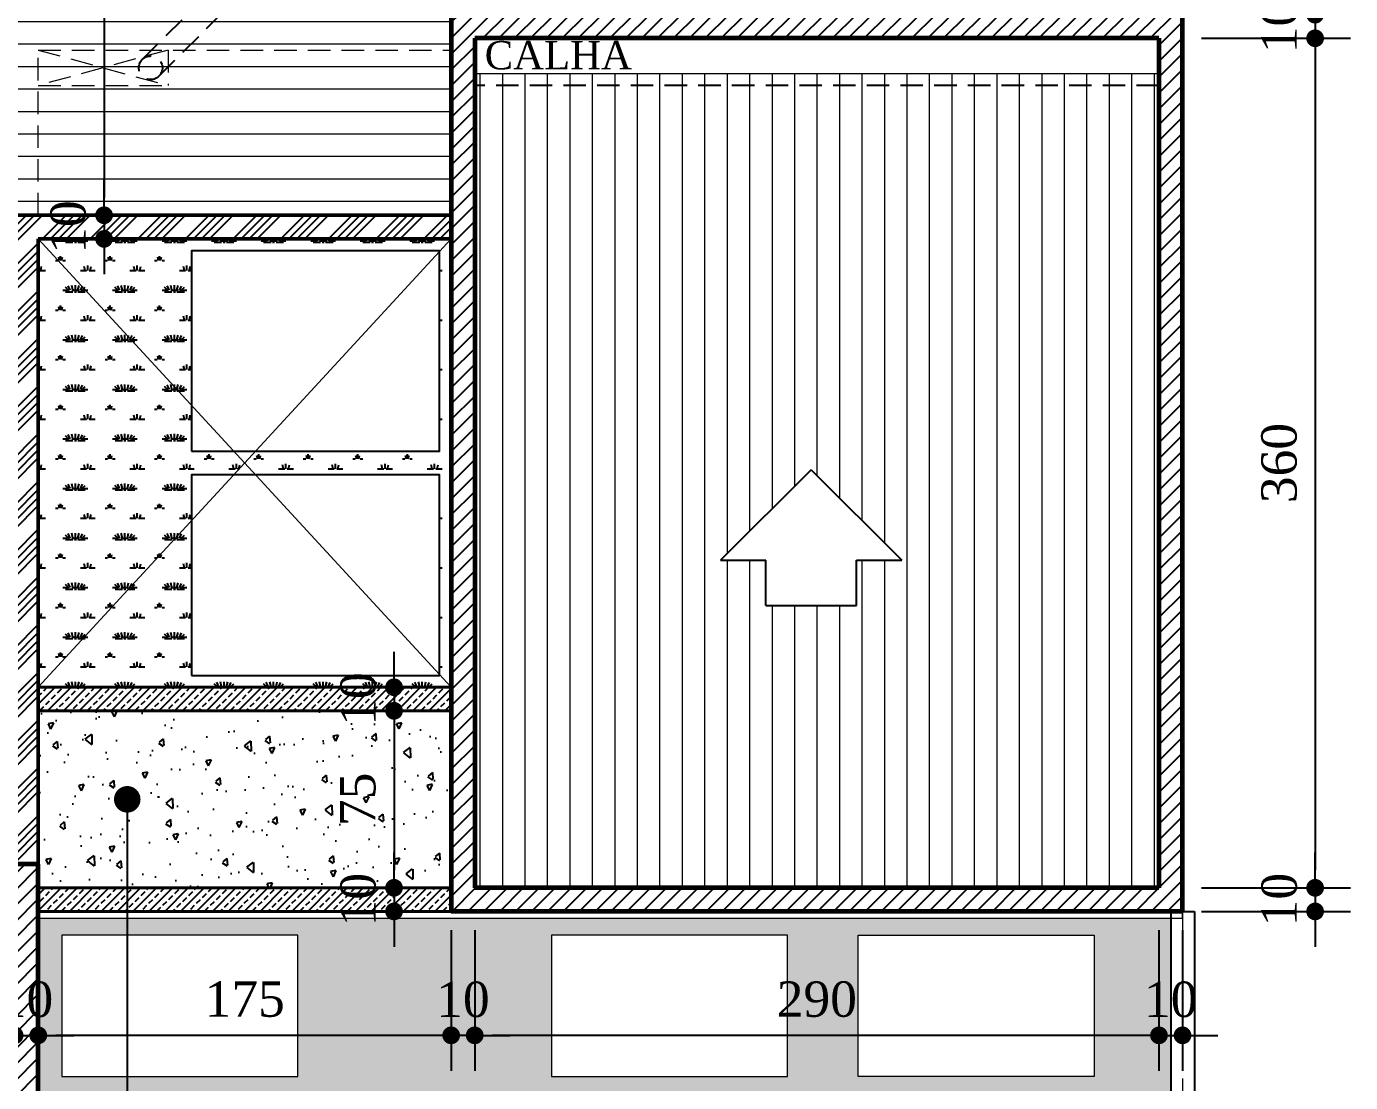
# Model space of a CAD drawing. Header units: millimetres. Extents: x 81693 to 98868, y 6565 to 11437.
# Drawn here: x 93624.2 to 93998.4, y 9566.4 to 9864.7 of the extents above; entities that cross this region are included whole.
import ezdxf
from ezdxf import colors
from ezdxf.entities.mleader import LeaderData, LeaderLine
from ezdxf.math import Vec2, Vec3

# ---------------------------------------------------------------- set-up
doc = ezdxf.new("R2010")
doc.units = ezdxf.units.MM
doc.linetypes.add('HIDDEN', pattern=[9.525, 6.35, -3.175])
for name, color, linetype, lineweight in [('Cotas', 12, 'Continuous', 5), ('Hachura', 1, 'Continuous', 9), ('Parede Baixa', 5, 'Continuous', 50), ('Parede Corte', 4, 'Continuous', 40), ('Pilares', 6, 'Continuous', 60), ('Pilares Sub-solo', 7, 'Continuous', 70), ('Pisos', 55, 'Continuous', 5), ('Pisos Externos', 15, 'Continuous', 9), ('Portas - Janelas', 2, 'Continuous', 20), ('Projeção Cobertura', 2, 'HIDDEN', 20), ('Projeção Janela', 15, 'HIDDEN', 9), ('Projeção Viga', 1, 'HIDDEN', 9)]:
    doc.layers.add(name, color=color, linetype=linetype, lineweight=lineweight)
for name, color, linetype in [('Grama', 84, 'Continuous'), ('Hachuria - Moveis', 1, 'Continuous'), ('Piso', 55, 'Continuous'), ('PN030', 3, 'Continuous'), ('Projeção Janela - Viga', 1, 'HIDDEN')]:
    doc.layers.add(name, color=color, linetype=linetype)
doc.styles.add('Valéria', font='romantic.ttf', dxfattribs={"height": 10})
doc.dimstyles.new('Cota - 75', dxfattribs={"dimtxt": 10, "dimasz": 5, "dimexe": 10, "dimexo": 12, "dimgap": 5, "dimtad": 1, "dimlfac": 1.5, "dimzin": 9, "dimtxsty": 'Valéria', "dimblk": 'DOT', "dimcen": 0, "dimclrd": 12, "dimclre": 12, "dimclrt": 2, "dimazin": 2, "dimtfac": 1, "dimtix": 1, "dimtmove": 0, "dimatfit": 3, "dimldrblk": 'DOT', "dimfxl": 1, "dimarcsym": 0})
pattern_1 = [(270, (17527.034, 4665.489), (6.35, -3e-15), [])]
pattern_2 = [(360, (17531.234, 4665.769), (14, 14), [2.1, -0.42, 0.56, -0.42, 2.1, -8.4]), (360, (17530.534, 4666.189), (14, 14), [1.4, -1.05, 2.1, -1.05, 1.4, -7]), (360, (17535.434, 4671.789), (14, 14), [1.75, -0.7, 1.75, -9.8]), (360, (17528.434, 4674.589), (14, 14), [0.7, -1.4, 0.7, -11.2]), (90, (17529.834, 4674.589), (-14, 14), [1.26, -12.74]), (90, (17534.034, 4666.189), (-14, 14), [1.4, -12.6]), (90, (17537.534, 4671.789), (-14, 14), [1.4, -12.6]), (45, (17535.854, 4666.049), (3e-15, 14), [1.4, -18.3989899]), (135, (17532.214, 4666.049), (-14, 5e-15), [1.4, -18.3989899]), (63.434949, (17535.434, 4666.119), (7e-10, 14), [1.4, -29.9049517]), (75.9637565, (17534.7343, 4666.1893), (5e-10, 14), [1.4, -56.3234788]), (75.9637565, (17538.2343, 4671.7893), (5e-10, 14), [1.12, -56.6034788]), (75.9637565, (17530.1143, 4674.5893), (5e-10, 14), [0.98, -56.7434788]), (104.0362435, (17533.3343, 4666.1893), (-5e-10, 14), [1.4, -56.3234788]), (104.0362435, (17536.8343, 4671.7893), (-5e-10, 14), [1.12, -56.6034788]), (104.0362435, (17529.5543, 4674.5893), (-5e-10, 14), [0.98, -56.7434788]), (116.565051, (17532.634, 4666.119), (-6e-09, 14), [1.4, -29.9049352])]

# ---------------------------------------------------------------- blocks, each defined once
blk = doc.blocks.new('_Dot')
at = {"color": 0, "linetype": 'ByBlock', "lineweight": -2}
blk.add_line((-0.5, 0), (-1, 0), dxfattribs=at)
at = {"color": 0, "linetype": 'ByBlock', "const_width": 0.5}
blk.add_lwpolyline([(-0.25, 0, 1), (0.25, 0, 1)], format="xyb", close=True, dxfattribs=at)
blk = doc.blocks.new('*D219')
at = {"layer": 'Cotas', "color": 12, "lineweight": -2, "transparency": 16777216}
for p, q in [((93956.23, 9861.39), (93998.36, 9861.39)), ((93988.36, 9856.39), (93988.36, 9626.39)), ((93956.23, 9621.39), (93998.36, 9621.39))]:
    blk.add_line(p, q, dxfattribs=at)
at = {"layer": 'Defpoints', "color": 0, "transparency": 16777216}
for p in [(93944.23, 9861.39), (93944.23, 9621.39), (93988.36, 9621.39)]:
    blk.add_point(p, dxfattribs=at)
at = {"layer": 'Cotas', "color": 12, "lineweight": -2, "transparency": 16777216, "xscale": 5, "yscale": 5, "zscale": 5}
for p, rotation in [((93988.36, 9861.39), 90), ((93988.36, 9621.39), 270)]:
    blk.add_blockref('_Dot', p, dxfattribs=dict(at, rotation=rotation))
at = {"layer": 'Cotas', "color": 2, "transparency": 16777216, "insert": (93978.21, 9741.39), "char_height": 10, "attachment_point": 5, "rotation": 90, "style": 'Valéria'}
blk.add_mtext('360', dxfattribs=at)
blk = doc.blocks.new('*D220')
at = {"layer": 'Cotas', "color": 12, "lineweight": -2, "transparency": 16777216}
for p, q in [((93988.36, 9873.05), (93988.36, 9878.05)), ((93956.23, 9868.05), (93998.36, 9868.05)), ((93988.36, 9868.05), (93988.36, 9861.39)), ((93956.23, 9861.39), (93998.36, 9861.39)), ((93988.36, 9856.39), (93988.36, 9851.39))]:
    blk.add_line(p, q, dxfattribs=at)
at = {"layer": 'Defpoints', "color": 0, "transparency": 16777216}
for p in [(93944.23, 9868.05), (93944.23, 9861.39), (93988.36, 9861.39)]:
    blk.add_point(p, dxfattribs=at)
at = {"layer": 'Cotas', "color": 12, "lineweight": -2, "transparency": 16777216, "xscale": 5, "yscale": 5, "zscale": 5}
for p, rotation in [((93988.36, 9868.05), 270), ((93988.36, 9861.39), 90)]:
    blk.add_blockref('_Dot', p, dxfattribs=dict(at, rotation=rotation))
at = {"layer": 'Cotas', "color": 2, "transparency": 16777216, "insert": (93978.25, 9864.72), "char_height": 10, "attachment_point": 5, "rotation": 90, "style": 'Valéria'}
blk.add_mtext('10', dxfattribs=at)
blk = doc.blocks.new('*D221')
at = {"layer": 'Cotas', "color": 12, "lineweight": -2, "transparency": 16777216}
for p, q in [((93988.36, 9626.39), (93988.36, 9631.39)), ((93956.23, 9621.39), (93998.36, 9621.39)), ((93988.36, 9621.39), (93988.36, 9614.72)), ((93956.23, 9614.72), (93998.36, 9614.72)), ((93988.36, 9609.72), (93988.36, 9604.72))]:
    blk.add_line(p, q, dxfattribs=at)
at = {"layer": 'Defpoints', "color": 0, "transparency": 16777216}
for p in [(93944.23, 9621.39), (93944.23, 9614.72), (93988.36, 9614.72)]:
    blk.add_point(p, dxfattribs=at)
at = {"layer": 'Cotas', "color": 12, "lineweight": -2, "transparency": 16777216, "xscale": 5, "yscale": 5, "zscale": 5}
for p, rotation in [((93988.36, 9621.39), 270), ((93988.36, 9614.72), 90)]:
    blk.add_blockref('_Dot', p, dxfattribs=dict(at, rotation=rotation))
at = {"layer": 'Cotas', "color": 2, "transparency": 16777216, "insert": (93978.25, 9618.05), "char_height": 10, "attachment_point": 5, "rotation": 90, "style": 'Valéria'}
blk.add_mtext('10', dxfattribs=at)
blk = doc.blocks.new('*D222')
at = {"layer": 'Cotas', "color": 12, "lineweight": -2, "transparency": 16777216}
for p, q in [((93750.89, 9609.39), (93750.89, 9569.71)), ((93944.23, 9609.39), (93944.23, 9569.71)), ((93939.23, 9579.71), (93755.89, 9579.71))]:
    blk.add_line(p, q, dxfattribs=at)
at = {"layer": 'Defpoints', "color": 0, "transparency": 16777216}
for p in [(93750.89, 9621.39), (93944.23, 9621.39), (93750.89, 9579.71)]:
    blk.add_point(p, dxfattribs=at)
at = {"layer": 'Cotas', "color": 12, "lineweight": -2, "transparency": 16777216, "xscale": 5, "yscale": 5, "zscale": 5, "rotation": 180}
blk.add_blockref('_Dot', (93750.89, 9579.71), dxfattribs=at)
at = {"layer": 'Cotas', "color": 12, "lineweight": -2, "transparency": 16777216, "xscale": 5, "yscale": 5, "zscale": 5}
blk.add_blockref('_Dot', (93944.23, 9579.71), dxfattribs=at)
at = {"layer": 'Cotas', "color": 2, "transparency": 16777216, "insert": (93847.56, 9589.88), "char_height": 10, "attachment_point": 5, "style": 'Valéria'}
blk.add_mtext('290', dxfattribs=at)
blk = doc.blocks.new('*D223')
at = {"layer": 'Cotas', "color": 12, "lineweight": -2, "transparency": 16777216}
for p, q in [((93944.23, 9609.39), (93944.23, 9569.71)), ((93950.89, 9609.39), (93950.89, 9569.71)), ((93939.23, 9579.71), (93934.23, 9579.71)), ((93944.23, 9579.71), (93950.89, 9579.71)), ((93955.89, 9579.71), (93960.89, 9579.71))]:
    blk.add_line(p, q, dxfattribs=at)
at = {"layer": 'Defpoints', "color": 0, "transparency": 16777216}
for p in [(93944.23, 9621.39), (93950.89, 9621.39), (93950.89, 9579.71)]:
    blk.add_point(p, dxfattribs=at)
at = {"layer": 'Cotas', "color": 12, "lineweight": -2, "transparency": 16777216, "xscale": 5, "yscale": 5, "zscale": 5}
blk.add_blockref('_Dot', (93944.23, 9579.71), dxfattribs=at)
at = {"layer": 'Cotas', "color": 12, "lineweight": -2, "transparency": 16777216, "xscale": 5, "yscale": 5, "zscale": 5, "rotation": 180}
blk.add_blockref('_Dot', (93950.89, 9579.71), dxfattribs=at)
at = {"layer": 'Cotas', "color": 2, "transparency": 16777216, "insert": (93947.56, 9589.82), "char_height": 10, "attachment_point": 5, "style": 'Valéria'}
blk.add_mtext('10', dxfattribs=at)
blk = doc.blocks.new('*D224')
at = {"layer": 'Cotas', "color": 12, "lineweight": -2, "transparency": 16777216}
for p, q in [((93744.23, 9609.39), (93744.23, 9569.71)), ((93750.89, 9609.39), (93750.89, 9569.71)), ((93739.23, 9579.71), (93734.23, 9579.71)), ((93750.89, 9579.71), (93744.23, 9579.71)), ((93755.89, 9579.71), (93760.89, 9579.71))]:
    blk.add_line(p, q, dxfattribs=at)
at = {"layer": 'Defpoints', "color": 0, "transparency": 16777216}
for p in [(93744.23, 9621.39), (93750.89, 9621.39), (93744.23, 9579.71)]:
    blk.add_point(p, dxfattribs=at)
at = {"layer": 'Cotas', "color": 12, "lineweight": -2, "transparency": 16777216, "xscale": 5, "yscale": 5, "zscale": 5}
blk.add_blockref('_Dot', (93744.23, 9579.71), dxfattribs=at)
at = {"layer": 'Cotas', "color": 12, "lineweight": -2, "transparency": 16777216, "xscale": 5, "yscale": 5, "zscale": 5, "rotation": 180}
blk.add_blockref('_Dot', (93750.89, 9579.71), dxfattribs=at)
at = {"layer": 'Cotas', "color": 2, "transparency": 16777216, "insert": (93747.56, 9589.82), "char_height": 10, "attachment_point": 5, "style": 'Valéria'}
blk.add_mtext('10', dxfattribs=at)
blk = doc.blocks.new('*D225')
at = {"layer": 'Cotas', "color": 12, "lineweight": -2, "transparency": 16777216}
for p, q in [((93627.56, 9609.39), (93627.56, 9569.71)), ((93744.23, 9609.39), (93744.23, 9569.71)), ((93739.23, 9579.71), (93632.56, 9579.71))]:
    blk.add_line(p, q, dxfattribs=at)
at = {"layer": 'Defpoints', "color": 0, "transparency": 16777216}
for p in [(93627.56, 9621.39), (93744.23, 9621.39), (93627.56, 9579.71)]:
    blk.add_point(p, dxfattribs=at)
at = {"layer": 'Cotas', "color": 12, "lineweight": -2, "transparency": 16777216, "xscale": 5, "yscale": 5, "zscale": 5, "rotation": 180}
blk.add_blockref('_Dot', (93627.56, 9579.71), dxfattribs=at)
at = {"layer": 'Cotas', "color": 12, "lineweight": -2, "transparency": 16777216, "xscale": 5, "yscale": 5, "zscale": 5}
blk.add_blockref('_Dot', (93744.23, 9579.71), dxfattribs=at)
at = {"layer": 'Cotas', "color": 2, "transparency": 16777216, "insert": (93685.89, 9589.9), "char_height": 10, "attachment_point": 5, "style": 'Valéria'}
blk.add_mtext('175', dxfattribs=at)
blk = doc.blocks.new('*D177')
at = {"layer": 'Cotas', "color": 12, "lineweight": -2, "transparency": 16777216}
for p, q in [((93732.23, 9671.39), (93718.09, 9671.39)), ((93728.09, 9666.39), (93728.09, 9626.39)), ((93732.23, 9621.39), (93718.09, 9621.39))]:
    blk.add_line(p, q, dxfattribs=at)
at = {"layer": 'Defpoints', "color": 0, "transparency": 16777216}
for p in [(93744.23, 9671.39), (93728.09, 9621.39), (93744.23, 9621.39)]:
    blk.add_point(p, dxfattribs=at)
at = {"layer": 'Cotas', "color": 12, "lineweight": -2, "transparency": 16777216, "xscale": 5, "yscale": 5, "zscale": 5}
for p, rotation in [((93728.09, 9671.39), 90), ((93728.09, 9621.39), 270)]:
    blk.add_blockref('_Dot', p, dxfattribs=dict(at, rotation=rotation))
at = {"layer": 'Cotas', "color": 2, "transparency": 16777216, "insert": (93717.9, 9646.39), "char_height": 10, "attachment_point": 5, "rotation": 90, "style": 'Valéria'}
blk.add_mtext('75', dxfattribs=at)
blk = doc.blocks.new('*D178')
at = {"layer": 'Cotas', "color": 12, "lineweight": -2, "transparency": 16777216}
for p, q in [((93728.09, 9683.05), (93728.09, 9688.05)), ((93732.23, 9678.05), (93718.09, 9678.05)), ((93728.09, 9678.05), (93728.09, 9671.39)), ((93732.23, 9671.39), (93718.09, 9671.39)), ((93728.09, 9666.39), (93728.09, 9661.39))]:
    blk.add_line(p, q, dxfattribs=at)
at = {"layer": 'Defpoints', "color": 0, "transparency": 16777216}
for p in [(93744.23, 9678.05), (93728.09, 9671.39), (93744.23, 9671.39)]:
    blk.add_point(p, dxfattribs=at)
at = {"layer": 'Cotas', "color": 12, "lineweight": -2, "transparency": 16777216, "xscale": 5, "yscale": 5, "zscale": 5}
for p, rotation in [((93728.09, 9678.05), 270), ((93728.09, 9671.39), 90)]:
    blk.add_blockref('_Dot', p, dxfattribs=dict(at, rotation=rotation))
at = {"layer": 'Cotas', "color": 2, "transparency": 16777216, "insert": (93717.98, 9674.72), "char_height": 10, "attachment_point": 5, "rotation": 90, "style": 'Valéria'}
blk.add_mtext('10', dxfattribs=at)
blk = doc.blocks.new('*D179')
at = {"layer": 'Cotas', "color": 12, "lineweight": -2, "transparency": 16777216}
for p, q in [((93728.09, 9626.39), (93728.09, 9631.39)), ((93732.23, 9621.39), (93718.09, 9621.39)), ((93728.09, 9621.39), (93728.09, 9614.72)), ((93732.23, 9614.72), (93718.09, 9614.72)), ((93728.09, 9609.72), (93728.09, 9604.72))]:
    blk.add_line(p, q, dxfattribs=at)
at = {"layer": 'Defpoints', "color": 0, "transparency": 16777216}
for p in [(93744.23, 9621.39), (93728.09, 9614.72), (93744.23, 9614.72)]:
    blk.add_point(p, dxfattribs=at)
at = {"layer": 'Cotas', "color": 12, "lineweight": -2, "transparency": 16777216, "xscale": 5, "yscale": 5, "zscale": 5}
for p, rotation in [((93728.09, 9621.39), 270), ((93728.09, 9614.72), 90)]:
    blk.add_blockref('_Dot', p, dxfattribs=dict(at, rotation=rotation))
at = {"layer": 'Cotas', "color": 2, "transparency": 16777216, "insert": (93717.98, 9618.05), "char_height": 10, "attachment_point": 5, "rotation": 90, "style": 'Valéria'}
blk.add_mtext('10', dxfattribs=at)
blk = doc.blocks.new('*D183')
at = {"layer": 'Cotas', "color": 12, "lineweight": -2, "transparency": 16777216}
for p, q in [((93620.89, 9584.03), (93620.89, 9569.71)), ((93627.56, 9584.03), (93627.56, 9569.71)), ((93615.89, 9579.71), (93610.89, 9579.71)), ((93620.89, 9579.71), (93627.56, 9579.71)), ((93632.56, 9579.71), (93637.56, 9579.71))]:
    blk.add_line(p, q, dxfattribs=at)
at = {"layer": 'Defpoints', "color": 0, "transparency": 16777216}
for p in [(93620.89, 9596.03), (93627.56, 9596.03), (93627.56, 9579.71)]:
    blk.add_point(p, dxfattribs=at)
at = {"layer": 'Cotas', "color": 12, "lineweight": -2, "transparency": 16777216, "xscale": 5, "yscale": 5, "zscale": 5}
blk.add_blockref('_Dot', (93620.89, 9579.71), dxfattribs=at)
at = {"layer": 'Cotas', "color": 12, "lineweight": -2, "transparency": 16777216, "xscale": 5, "yscale": 5, "zscale": 5, "rotation": 180}
blk.add_blockref('_Dot', (93627.56, 9579.71), dxfattribs=at)
at = {"layer": 'Cotas', "color": 2, "transparency": 16777216, "insert": (93624.23, 9589.82), "char_height": 10, "attachment_point": 5, "style": 'Valéria'}
blk.add_mtext('10', dxfattribs=at)
blk = doc.blocks.new('*D200')
at = {"layer": 'Cotas', "color": 12, "lineweight": -2, "transparency": 16777216}
for p, q in [((93629.56, 10294.72), (93656.15, 10294.72)), ((93646.15, 10289.72), (93646.15, 9816.39)), ((93629.56, 9811.39), (93656.15, 9811.39))]:
    blk.add_line(p, q, dxfattribs=at)
at = {"layer": 'Defpoints', "color": 0, "transparency": 16777216}
for p in [(93617.56, 10294.72), (93617.56, 9811.39), (93646.15, 9811.39)]:
    blk.add_point(p, dxfattribs=at)
at = {"layer": 'Cotas', "color": 12, "lineweight": -2, "transparency": 16777216, "xscale": 5, "yscale": 5, "zscale": 5}
for p, rotation in [((93646.15, 10294.72), 90), ((93646.15, 9811.39), 270)]:
    blk.add_blockref('_Dot', p, dxfattribs=dict(at, rotation=rotation))
at = {"layer": 'Cotas', "color": 2, "transparency": 16777216, "insert": (93635.95, 10053.05), "char_height": 10, "attachment_point": 5, "rotation": 90, "style": 'Valéria'}
blk.add_mtext('725', dxfattribs=at)
blk = doc.blocks.new('*D201')
at = {"layer": 'Cotas', "color": 12, "lineweight": -2, "transparency": 16777216}
for p, q in [((93646.15, 9816.39), (93646.15, 9821.39)), ((93629.56, 9811.39), (93656.15, 9811.39)), ((93646.15, 9811.39), (93646.15, 9804.72)), ((93639.56, 9804.72), (93656.15, 9804.72)), ((93646.15, 9799.72), (93646.15, 9794.72))]:
    blk.add_line(p, q, dxfattribs=at)
at = {"layer": 'Defpoints', "color": 0, "transparency": 16777216}
for p in [(93617.56, 9811.39), (93627.56, 9804.72), (93646.15, 9804.72)]:
    blk.add_point(p, dxfattribs=at)
at = {"layer": 'Cotas', "color": 12, "lineweight": -2, "transparency": 16777216, "xscale": 5, "yscale": 5, "zscale": 5}
for p, rotation in [((93646.15, 9811.39), 270), ((93646.15, 9804.72), 90)]:
    blk.add_blockref('_Dot', p, dxfattribs=dict(at, rotation=rotation))
at = {"layer": 'Cotas', "color": 2, "transparency": 16777216, "insert": (93636.04, 9808.05), "char_height": 10, "attachment_point": 5, "rotation": 90, "style": 'Valéria'}
blk.add_mtext('10', dxfattribs=at)

msp = doc.modelspace()

# ---------------------------------------------------------------- hatches: boundary and pattern name
at = {"layer": 'Grama', "transparency": 33554687}
h = msp.add_hatch(dxfattribs=at)
h.set_pattern_fill('GRASS2', color=256, scale=14, angle=360, pattern_type=2)
h.set_pattern_definition(pattern_2)
h.paths.add_polyline_path([(93670.8931, 9801.3876), (93740.8931, 9801.3876), (93740.8931, 9801.1019), (93744.2264, 9804.7209), (93627.5598, 9804.7209), (93670.8931, 9757.6733)])
h.paths.add_polyline_path([(93670.8931, 9757.6733), (93627.5598, 9804.7209), (93627.5598, 9678.0542), (93670.8931, 9725.1019), (93670.8931, 9738.0542), (93682.8229, 9738.0542), (93685.8931, 9741.3876), (93682.8229, 9744.7209), (93670.8931, 9744.7209)])
h.paths.add_polyline_path([(93744.2264, 9804.7209), (93740.8931, 9801.1019), (93740.8931, 9744.7209), (93688.9633, 9744.7209), (93685.8931, 9741.3876), (93688.9633, 9738.0542), (93740.8931, 9738.0542), (93740.8931, 9681.6733), (93744.2264, 9678.0542)])
h.paths.add_polyline_path([(93670.8931, 9725.1019), (93627.5598, 9678.0542), (93744.2264, 9678.0542), (93740.8931, 9681.6733), (93740.8931, 9681.3876), (93670.8931, 9681.3876)])
h.paths.add_polyline_path([(93728.6805, 9664.181), (93728.6805, 9683.9739), (93707.1272, 9683.9739), (93707.1272, 9664.181)], flags=9)
h = msp.add_hatch(dxfattribs=at)
h.set_pattern_fill('GRASS2', color=256, scale=14, angle=360, pattern_type=2)
h.set_pattern_definition(pattern_2)
h.paths.add_polyline_path([(93812.3915, 9521.3876), (93772.5598, 9521.3876), (93772.5598, 9552.2471), (93700.8931, 9607.7708), (93700.8931, 9568.0542), (93634.2264, 9568.0542), (93634.2264, 9608.0542), (93700.5273, 9608.0542), (93694.5038, 9612.7209), (93627.5598, 9612.7209), (93627.5598, 9428.0542), (93627.5598, 9421.3876), (93627.5598, 9373.9251), (93634.2264, 9373.9251), (93634.2264, 9374.7209), (93700.8931, 9374.7209), (93700.8931, 9373.9251), (93772.5598, 9373.9251), (93772.5598, 9374.7209), (93839.2264, 9374.7209), (93839.2264, 9373.9251), (93859.2264, 9373.9251), (93859.2264, 9374.7209), (93925.8931, 9374.7209), (93925.8931, 9373.9251), (93947.5646, 9373.9251), (93947.5646, 9416.6623), (93925.8931, 9433.4523), (93925.8931, 9428.0542), (93859.2264, 9428.0542), (93859.2264, 9468.0542), (93881.231, 9468.0542), (93872.626, 9474.7209), (93859.2264, 9474.7209), (93859.2264, 9485.1022), (93839.2264, 9500.5972), (93839.2264, 9474.7209), (93772.5598, 9474.7209), (93772.5598, 9514.7209), (93820.9964, 9514.7209)])
h.paths.add_polyline_path([(93767.5598, 9514.7209), (93767.5598, 9474.7209), (93634.2264, 9474.7209), (93634.2264, 9514.7209)], flags=16)
h.paths.add_polyline_path([(93700.8931, 9521.3876), (93634.2264, 9521.3876), (93634.2264, 9561.3876), (93700.8931, 9561.3876)], flags=16)
h.paths.add_polyline_path([(93767.5598, 9468.0542), (93767.5598, 9428.0542), (93634.2264, 9428.0542), (93634.2264, 9468.0542)], flags=16)
h.paths.add_polyline_path([(93772.5598, 9468.0542), (93839.2264, 9468.0542), (93839.2264, 9428.0542), (93772.5598, 9428.0542)], flags=16)
h.paths.add_polyline_path([(93700.8931, 9421.3876), (93700.8931, 9381.3876), (93634.2264, 9381.3876), (93634.2264, 9421.3876)], flags=16)
h.paths.add_polyline_path([(93772.5598, 9421.3876), (93839.2264, 9421.3876), (93839.2264, 9381.3876), (93772.5598, 9381.3876)], flags=16)
h.paths.add_polyline_path([(93859.2264, 9421.3876), (93925.8931, 9421.3876), (93925.8931, 9381.3876), (93859.2264, 9381.3876)], flags=16)
h.paths.add_polyline_path([(93947.5646, 9612.7209), (93694.5038, 9612.7209), (93700.5273, 9608.0542), (93700.8931, 9608.0542), (93700.8931, 9607.7708), (93772.5598, 9552.2471), (93772.5598, 9561.3876), (93839.2264, 9561.3876), (93839.2264, 9521.3876), (93812.3915, 9521.3876), (93820.9964, 9514.7209), (93839.2264, 9514.7209), (93839.2264, 9500.5972), (93859.2264, 9485.1022), (93859.2264, 9514.7209), (93925.8931, 9514.7209), (93925.8931, 9474.7209), (93872.626, 9474.7209), (93881.231, 9468.0542), (93925.8931, 9468.0542), (93925.8931, 9433.4523), (93947.5646, 9416.6623)], flags=17)
h.paths.add_polyline_path([(93859.2264, 9561.3876), (93925.8931, 9561.3876), (93925.8931, 9521.3876), (93859.2264, 9521.3876)], flags=16)
h.paths.add_polyline_path([(93859.2264, 9568.0542), (93859.2264, 9608.0542), (93925.8931, 9608.0542), (93925.8931, 9568.0542)], flags=16)
h.paths.add_polyline_path([(93839.2264, 9568.0542), (93772.5598, 9568.0542), (93772.5598, 9608.0542), (93839.2264, 9608.0542)], flags=16)
h.paths.add_polyline_path([(93947.5646, 9373.9251), (93925.8931, 9373.9251), (93925.8931, 9334.7209), (93859.2264, 9334.7209), (93859.2264, 9373.9251), (93839.2264, 9373.9251), (93839.2264, 9334.7209), (93772.5598, 9334.7209), (93772.5598, 9373.9251), (93700.8931, 9373.9251), (93700.8931, 9334.7209), (93634.2264, 9334.7209), (93634.2264, 9373.9251), (93627.5598, 9373.9251), (93627.5598, 9206.3884), (93634.2264, 9206.3884), (93634.2264, 9234.7209), (93700.8931, 9234.7209), (93700.8931, 9206.3884), (93772.5598, 9206.3884), (93772.5598, 9234.7209), (93839.2264, 9234.7209), (93839.2264, 9206.3884), (93859.2264, 9206.3884), (93859.2264, 9234.7209), (93925.8931, 9234.7209), (93925.8931, 9206.3884), (93947.5646, 9206.3884)])
h.paths.add_polyline_path([(93700.8931, 9241.3876), (93634.2264, 9241.3876), (93634.2264, 9281.3876), (93700.8931, 9281.3876)], flags=16)
h.paths.add_polyline_path([(93772.5598, 9281.3876), (93839.2264, 9281.3876), (93839.2264, 9241.3876), (93772.5598, 9241.3876)], flags=16)
h.paths.add_polyline_path([(93700.8931, 9288.0542), (93634.2264, 9288.0542), (93634.2264, 9328.0542), (93700.8931, 9328.0542)], flags=16)
h.paths.add_polyline_path([(93772.5598, 9288.0542), (93772.5598, 9328.0542), (93839.2264, 9328.0542), (93839.2264, 9288.0542)], flags=16)
h.paths.add_polyline_path([(93859.2264, 9281.3876), (93925.8931, 9281.3876), (93925.8931, 9241.3876), (93859.2264, 9241.3876)], flags=16)
h.paths.add_polyline_path([(93859.2264, 9288.0542), (93859.2264, 9328.0542), (93925.8931, 9328.0542), (93925.8931, 9288.0542)], flags=16)
h.paths.add_polyline_path([(93947.5646, 9206.3884), (93925.8931, 9206.3884), (93925.8931, 9194.7209), (93859.2264, 9194.7209), (93859.2264, 9206.3884), (93839.2264, 9206.3884), (93839.2264, 9194.7209), (93772.5598, 9194.7209), (93772.5598, 9206.3884), (93700.8931, 9206.3884), (93700.8931, 9194.7209), (93634.2264, 9194.7209), (93634.2264, 9206.3884), (93627.5598, 9206.3884), (93627.5598, 8998.8055), (93634.2264, 8998.8055), (93634.2264, 9001.3876), (93700.8931, 9001.3876), (93700.8931, 8998.8055), (93772.5598, 8998.8055), (93772.5598, 9001.3876), (93839.2264, 9001.3876), (93839.2264, 8998.8055), (93859.2264, 8998.8055), (93859.2264, 9001.3876), (93925.8931, 9001.3876), (93925.8931, 8998.8055), (93947.5646, 8998.8055)])
h.paths.add_polyline_path([(93772.5598, 9094.7209), (93839.2264, 9094.7209), (93839.2264, 9054.7209), (93772.5598, 9054.7209)], flags=16)
h.paths.add_polyline_path([(93772.5598, 9048.0542), (93839.2264, 9048.0542), (93839.2264, 9008.0542), (93772.5598, 9008.0542)], flags=16)
h.paths.add_polyline_path([(93634.2264, 9101.3876), (93634.2264, 9141.3876), (93767.5598, 9141.3876), (93767.5598, 9101.3876)], flags=16)
h.paths.add_polyline_path([(93772.5598, 9101.3876), (93772.5598, 9141.3876), (93839.2264, 9141.3876), (93839.2264, 9101.3876)], flags=16)
h.paths.add_polyline_path([(93700.8931, 9054.7209), (93634.2264, 9054.7209), (93634.2264, 9094.7209), (93700.8931, 9094.7209)], flags=16)
h.paths.add_polyline_path([(93700.8931, 9048.0542), (93700.8931, 9008.0542), (93634.2264, 9008.0542), (93634.2264, 9048.0542)], flags=16)
h.paths.add_polyline_path([(93634.2264, 9148.0542), (93634.2264, 9188.0542), (93767.5598, 9188.0542), (93767.5598, 9148.0542)], flags=16)
h.paths.add_polyline_path([(93772.5598, 9148.0542), (93772.5598, 9188.0542), (93839.2264, 9188.0542), (93839.2264, 9148.0542)], flags=16)
h.paths.add_polyline_path([(93859.2264, 9094.7209), (93925.8931, 9094.7209), (93925.8931, 9054.7209), (93859.2264, 9054.7209)], flags=16)
h.paths.add_polyline_path([(93859.2264, 9048.0542), (93925.8931, 9048.0542), (93925.8931, 9008.0542), (93859.2264, 9008.0542)], flags=16)
h.paths.add_polyline_path([(93859.2264, 9101.3876), (93859.2264, 9141.3876), (93925.8931, 9141.3876), (93925.8931, 9101.3876)], flags=16)
h.paths.add_polyline_path([(93859.2264, 9148.0542), (93859.2264, 9188.0542), (93925.8931, 9188.0542), (93925.8931, 9148.0542)], flags=16)
h.paths.add_polyline_path([(93947.5646, 8998.8055), (93925.8931, 8998.8055), (93925.8931, 8961.3876), (93859.2264, 8961.3876), (93859.2264, 8998.8055), (93839.2264, 8998.8055), (93839.2264, 8961.3876), (93772.5598, 8961.3876), (93772.5598, 8998.8055), (93700.8931, 8998.8055), (93700.8931, 8961.3876), (93634.2264, 8961.3876), (93634.2264, 8998.8055), (93627.5598, 8998.8055), (93627.5598, 8782.6632), (93634.2264, 8782.6632), (93634.2264, 8814.7209), (93700.8931, 8814.7209), (93700.8931, 8782.6632), (93772.5598, 8782.6632), (93772.5598, 8814.7209), (93839.2264, 8814.7209), (93839.2264, 8782.6632), (93859.2264, 8782.6632), (93859.2264, 8814.7209), (93925.8931, 8814.7209), (93925.8931, 8782.6632), (93947.5646, 8782.6632)])
h.paths.add_polyline_path([(93764.2264, 8908.0542), (93764.2264, 8868.0542), (93634.2264, 8868.0542), (93634.2264, 8908.0542)], flags=16)
h.paths.add_polyline_path([(93772.5598, 8954.7209), (93839.2264, 8954.7209), (93839.2264, 8914.7209), (93772.5598, 8914.7209)], flags=16)
h.paths.add_polyline_path([(93772.5598, 8908.0542), (93839.2264, 8908.0542), (93839.2264, 8868.0542), (93772.5598, 8868.0542)], flags=16)
h.paths.add_polyline_path([(93700.8931, 8914.7209), (93634.2264, 8914.7209), (93634.2264, 8954.7209), (93700.8931, 8954.7209)], flags=16)
h.paths.add_polyline_path([(93764.2264, 8861.3876), (93764.2264, 8821.3876), (93634.2264, 8821.3876), (93634.2264, 8861.3876)], flags=16)
h.paths.add_polyline_path([(93772.5598, 8861.3876), (93839.2264, 8861.3876), (93839.2264, 8821.3876), (93772.5598, 8821.3876)], flags=16)
h.paths.add_polyline_path([(93859.2264, 8954.7209), (93925.8931, 8954.7209), (93925.8931, 8914.7209), (93859.2264, 8914.7209)], flags=16)
h.paths.add_polyline_path([(93859.2264, 8908.0542), (93925.8931, 8908.0542), (93925.8931, 8868.0542), (93859.2264, 8868.0542)], flags=16)
h.paths.add_polyline_path([(93859.2264, 8861.3876), (93925.8931, 8861.3876), (93925.8931, 8821.3876), (93859.2264, 8821.3876)], flags=16)
h.paths.add_polyline_path([(93947.5646, 8782.6632), (93925.8931, 8782.6632), (93925.8931, 8774.7209), (93859.2264, 8774.7209), (93859.2264, 8782.6632), (93839.2264, 8782.6632), (93839.2264, 8774.7209), (93772.5598, 8774.7209), (93772.5598, 8782.6632), (93700.8931, 8782.6632), (93700.8931, 8774.7209), (93634.2264, 8774.7209), (93634.2264, 8782.6632), (93627.5598, 8782.6632), (93627.5598, 8669.5648), (93646.5188, 8669.5648), (93646.5188, 8681.3876), (93634.2264, 8681.3876), (93634.2264, 8721.3876), (93700.8931, 8721.3876), (93700.8931, 8681.3876), (93689.9339, 8681.3876, -0.06904629), (93692.552, 8669.5648), (93947.5646, 8669.5648)])
h.paths.add_polyline_path([(93772.5598, 8768.0542), (93839.2264, 8768.0542), (93839.2264, 8728.0542), (93772.5598, 8728.0542)], flags=16)
h.paths.add_polyline_path([(93772.5598, 8721.3876), (93839.2264, 8721.3876), (93839.2264, 8681.3876), (93772.5598, 8681.3876)], flags=16)
h.paths.add_polyline_path([(93700.8931, 8728.0542), (93634.2264, 8728.0542), (93634.2264, 8768.0542), (93700.8931, 8768.0542)], flags=16)
h.paths.add_polyline_path([(93859.2264, 8768.0542), (93925.8931, 8768.0542), (93925.8931, 8728.0542), (93859.2264, 8728.0542)], flags=16)
h.paths.add_polyline_path([(93859.2264, 8721.3876), (93925.8931, 8721.3876), (93925.8931, 8681.3876), (93859.2264, 8681.3876)], flags=16)
h.paths.add_polyline_path([(93689.9339, 8681.3876), (93648.6398, 8681.3876), (93648.6398, 8669.5648), (93692.552, 8669.5648, 0.06904629)], flags=17)
at = {"layer": 'Hachura', "transparency": 33554559}
h = msp.add_hatch(dxfattribs=at)
h.set_pattern_fill('ANSI31', color=256, scale=2, angle=585)
h.set_pattern_definition(pattern_1)
h.paths.add_polyline_path([(93944.2264, 9848.0542), (93750.8931, 9848.0542), (93750.8931, 9621.3876), (93944.2264, 9621.3876)])
h.paths.add_polyline_path([(93871.53, 9713.917), (93858.73, 9713.917), (93858.73, 9701.117), (93833.13, 9701.117), (93833.13, 9713.917), (93820.33, 9713.917), (93845.93, 9739.517)], flags=16)
h.paths.add_polyline_path([(93944.2264, 9851.3876), (93750.8931, 9851.3876), (93750.8931, 9848.0542), (93944.2264, 9848.0542)])
h = msp.add_hatch(dxfattribs=at)
h.set_pattern_fill('ANSI31', color=256, scale=2, angle=585)
h.set_pattern_definition(pattern_1)
h.paths.add_polyline_path([(93620.8931, 9608.0542), (93420.8931, 9608.0542), (93420.8931, 9434.7209), (93620.8931, 9434.7209)])
h.paths.add_polyline_path([(93544.8633, 9527.2503), (93532.0633, 9527.2503), (93532.0633, 9514.4503), (93506.4633, 9514.4503), (93506.4633, 9527.2503), (93493.6633, 9527.2503), (93519.2633, 9552.8503)], flags=16)
h.paths.add_polyline_path([(93620.8931, 9611.3876), (93420.8931, 9611.3876), (93420.8931, 9608.0542), (93620.8931, 9608.0542)])
h.paths.add_polyline_path([(93613.6865, 9579.1194), (93633.4794, 9579.1194), (93633.4794, 9600.6727), (93613.6865, 9600.6727)], flags=9)
h.paths.add_polyline_path([(93507.1431, 9579.1194), (93534.3324, 9579.1194), (93534.3324, 9600.6727), (93507.1431, 9600.6727)], flags=24)
h.paths.add_polyline_path([(93407.0198, 9579.1194), (93426.8127, 9579.1194), (93426.8127, 9600.6727), (93407.0198, 9600.6727)], flags=9)
h.paths.add_polyline_path([(93593.4905, 9514.4152), (93593.4905, 9541.6045), (93571.9373, 9541.6045), (93571.9373, 9514.4152)], flags=24)
h.paths.add_polyline_path([(93593.4905, 9420.8476), (93593.4905, 9440.6405), (93571.9373, 9440.6405), (93571.9373, 9420.8476)], flags=9)
at = {"layer": 'Piso', "true_color": 0x4b81b4}
h = msp.add_hatch(dxfattribs=at)
h.set_pattern_fill('ANSI34', color=145, scale=0.5, angle=360)
h.set_pattern_definition([(45, (4388.357, 2625.876), (-6.7351921, 6.7351921), []), (45, (4390.602, 2625.876), (-6.7351921, 6.7351921), []), (45, (4392.847, 2625.876), (-6.7351921, 6.7351921), []), (45, (4395.093, 2625.876), (-6.7351921, 6.7351921), [])])
h.paths.add_polyline_path([(93627.5598, 9804.7209), (93744.2264, 9804.7209), (93744.2264, 9811.3876), (93617.5598, 9811.3876), (93617.5598, 10213.9752), (93610.8931, 10213.9752), (93610.8931, 9968.0542), (93504.2264, 9968.0542), (93504.2264, 9741.3876), (93620.8931, 9741.3876), (93620.8931, 9628.0542), (93627.5598, 9628.0542)])
h.paths.add_polyline_path([(93610.8931, 9748.0542), (93510.8931, 9748.0542), (93510.8931, 9961.3876), (93610.8931, 9961.3876)], flags=16)
h.paths.add_polyline_path([(93534.6542, 9840.9709), (93534.6542, 9868.1603), (93513.101, 9868.1603), (93513.101, 9840.9709)], flags=8)
h.paths.add_polyline_path([(93534.6542, 9954.181), (93534.6542, 9973.9739), (93513.101, 9973.9739), (93513.101, 9954.181)], flags=24)
h.paths.add_polyline_path([(93534.6542, 9734.181), (93534.6542, 9753.9739), (93513.101, 9753.9739), (93513.101, 9734.181)], flags=25)
h.paths.add_polyline_path([(93646.7377, 9797.5143), (93646.7377, 9817.3072), (93625.1844, 9817.3072), (93625.1844, 9797.5143)], flags=25)
at = {"layer": 'Piso', "true_color": 0xcd2027}
h = msp.add_hatch(dxfattribs=at)
h.set_pattern_fill('ANSI31', color=242, angle=360, style=0)
h.set_pattern_definition([(45, (4105.851, 2625.8758), (-2.24506403, 2.24506403), [])])
h.paths.add_polyline_path([(93950.8979, 9868.0542), (93744.2264, 9868.0542), (93744.2264, 9614.7209), (93950.8931, 9614.7209)])
h.paths.add_polyline_path([(93944.2264, 9861.3876), (93944.2264, 9621.3876), (93750.8931, 9621.3876), (93750.8931, 9861.3876)], flags=16)
at = {"layer": 'Piso', "transparency": 33554559}
h = msp.add_hatch(dxfattribs=at)
h.set_pattern_fill('AR-CONC', color=256, scale=0.1, angle=585)
h.set_pattern_definition([(275, (17527.034, 4665.49), (-14.009465, -11.755338), [1.905, -20.955]), (220, (17527.034, 4665.49), (16.0018453, -11.017673), [1.524, -16.7640584]), (325.451445, (17525.867, 4664.51), (1.9923798, -22.7730102), [1.619001, -17.8090245]), (271.1842, (17530.626, 4661.897), (-22.141024, -16.195341), [2.8575, -31.4325]), (321.635558, (17528.78, 4660.548), (0.708662, -34.282676), [2.428502, -26.713561]), (216.18415, (17530.626, 4661.897), (0.708662, -34.282676), [2.285997, -25.145973]), (246, (17527.932, 4660.999), (-17.951998, -3.489515), [1.905, -20.955]), (191, (17527.932, 4661), (8.6539927, -17.3941193), [1.524, -16.764]), (296.451445, (17526.436, 4660.708), (-9.298005, -20.8836343), [1.619001, -17.8089938]), (262.5, (17527.034, 4665.489), (5.7605469, -6.19734137), [0, -16.5608, 0, -17.018, 0, -16.8275]), (232.5, (17527.034, 4665.489), (2.3589727, -11.8087), [0, -9.7028, 0, -16.1798, 0, -6.4135]), (192.5, (17531.0394, 4669.4944), (-9.9927863, -9.18261956), [0, -6.35, 0, -19.812, 0, -26.289]), (182.5, (17532.835, 4671.29), (-8.6763904, -12.2722393), [0, -8.255, 0, -13.1572, 0, -18.669])])
h.paths.add_polyline_path([(93744.2264, 9671.3876), (93627.5598, 9671.3876), (93627.5598, 9628.0542), (93627.5598, 9621.3876), (93744.2264, 9621.3876)])
h.paths.add_polyline_path([(93655.6944, 9642.7885, -1), (93652.73, 9645.0851, -1)], flags=16)
h.paths.add_polyline_path([(93728.6805, 9636.787), (93728.6805, 9656.5799), (93707.1272, 9656.5799), (93707.1272, 9636.787)], flags=24)
h.paths.add_polyline_path([(93728.6805, 9664.181), (93728.6805, 9683.9739), (93707.1272, 9683.9739), (93707.1272, 9664.181)], flags=9)
h.paths.add_polyline_path([(93728.6805, 9607.5143), (93728.6805, 9627.3072), (93707.1272, 9627.3072), (93707.1272, 9607.5143)], flags=9)
at = {"layer": 'Piso', "true_color": 0x136734}
h = msp.add_hatch(dxfattribs=at)
h.set_pattern_fill('ANSI33', color=116, scale=0.5, angle=360)
h.set_pattern_definition([(45, (4388.3573, 2625.8758), (-2.24506403, 2.24506403), []), (45, (4390.6024, 2625.8758), (-2.24506403, 2.24506403), [1.5875, -0.79375])])
h.paths.add_polyline_path([(93744.2264, 9678.0542), (93627.5598, 9678.0542), (93627.5598, 9671.3876), (93744.2264, 9671.3876)])
h.paths.add_polyline_path([(93744.2264, 9621.3876), (93683.3174, 9621.3876), (93691.9223, 9614.7209), (93744.2264, 9614.7209)])
h.paths.add_polyline_path([(93683.3174, 9621.3876), (93627.5598, 9621.3876), (93627.5598, 9614.7209), (93691.9223, 9614.7209)])
h.paths.add_polyline_path([(93728.6805, 9664.181), (93728.6805, 9683.9739), (93707.1272, 9683.9739), (93707.1272, 9664.181)], flags=9)
h.paths.add_polyline_path([(93728.6805, 9607.5143), (93728.6805, 9627.3072), (93707.1272, 9627.3072), (93707.1272, 9607.5143)], flags=9)
at = {"layer": 'Piso', "true_color": 0xcd2027}
h = msp.add_hatch(dxfattribs=at)
h.set_pattern_fill('ANSI31', color=242, angle=360, style=0)
h.set_pattern_definition([(45, (3747.4215, 2625.8758), (-2.24506403, 2.24506403), [])])
h.paths.add_polyline_path([(93627.5598, 9628.0542), (93414.2264, 9628.0542), (93414.2264, 9428.0542), (93627.5598, 9428.0542)])
h.paths.add_polyline_path([(93620.8931, 9621.3876), (93620.8931, 9434.7209), (93420.8931, 9434.7209), (93420.8931, 9621.3876)], flags=16)
at = {"layer": 'Pisos Externos', "transparency": 33554559}
h = msp.add_hatch(dxfattribs=at)
h.set_pattern_fill('ANSI31', color=256, scale=2, angle=675)
h.set_pattern_definition([(360, (17527.034, 4665.489), (4e-15, 6.35), [])])
h.paths.add_polyline_path([(93820.8931, 10566.9574), (93817.5598, 10566.9574), (93817.5598, 10362.4745), (93820.8931, 10362.4745)])
h.paths.add_polyline_path([(93860.8931, 10566.9574), (93857.5598, 10566.9574), (93857.5598, 10362.4745), (93860.8931, 10362.4745)])
h.paths.add_polyline_path([(93944.2264, 10566.9574), (93860.8931, 10566.9574), (93860.8931, 10362.4745), (93944.2264, 10362.4745)])
h.paths.add_polyline_path([(93747.5598, 10458.0542), (93627.5598, 10458.0542), (93627.5598, 10431.3876), (93747.5598, 10431.3876)], flags=17)
h.paths.add_polyline_path([(93817.5598, 10566.9574), (93617.5598, 10566.9574), (93617.5598, 10431.3876), (93627.5598, 10431.3876), (93627.5598, 10458.0542), (93747.5598, 10458.0542), (93747.5598, 10431.3876), (93754.2264, 10431.3876), (93754.2264, 10362.4745), (93817.5598, 10362.4745)])
h.paths.add_polyline_path([(93817.5598, 10362.4745), (93754.2264, 10362.4745), (93754.2264, 10299.9544), (93817.5598, 10299.9544)])
h.paths.add_polyline_path([(93820.8931, 10362.4745), (93817.5598, 10362.4745), (93817.5598, 10299.9544), (93820.8931, 10299.9544)])
h.paths.add_polyline_path([(93860.8931, 10362.4745), (93857.5598, 10362.4745), (93857.5598, 10299.9544), (93860.8931, 10299.9544)])
h.paths.add_polyline_path([(93944.2264, 10362.4745), (93860.8931, 10362.4745), (93860.8931, 10299.9544), (93944.2264, 10299.9544)])
h.paths.add_polyline_path([(93820.8931, 10299.9544), (93817.5598, 10299.9544), (93817.5598, 10120.7422), (93820.8931, 10120.7422)])
h.paths.add_polyline_path([(93817.5598, 10299.9544), (93754.2264, 10299.9544), (93754.2264, 10294.7209), (93617.5598, 10294.7209), (93617.5598, 10120.7422), (93817.5598, 10120.7422)])
h.paths.add_polyline_path([(93860.8931, 10299.9544), (93857.5598, 10299.9544), (93857.5598, 10204.7209), (93860.8931, 10204.7209)])
h.paths.add_polyline_path([(93944.2264, 10299.9544), (93860.8931, 10299.9544), (93860.8931, 10204.7209), (93944.2264, 10204.7209)])
h.paths.add_polyline_path([(93921.425, 10287.4221, -1), (93924.5883, 10285.4081, -1)], flags=16)
h.paths.add_polyline_path([(93820.8931, 10120.7422), (93817.5598, 10120.7422), (93817.5598, 10016.0223), (93817.8543, 10016.3169, -0.25305092), (93820.8931, 10017.2227)])
h.paths.add_polyline_path([(93820.8931, 10017.2227, 0.289114), (93817.5598, 10015.9799), (93817.5598, 10011.9398, 0.289114), (93820.8931, 10010.697)])
h.paths.add_polyline_path([(93820.8931, 10009.9276), (93820.8931, 10010.697, -0.289114), (93817.5598, 10011.9398), (93817.5598, 10006.5943)])
h.paths.add_polyline_path([(93817.5598, 10011.9398, -0.16421017), (93816.878, 10013.9598, -0.16421017), (93817.5598, 10015.9799), (93817.5598, 10016.0223), (93659.5917, 9858.0542), (93669.0198, 9858.0542), (93817.5598, 10006.5943)])
h.paths.add_polyline_path([(93817.5598, 10015.9799, 0.16421017), (93816.878, 10013.9598, 0.16421017), (93817.5598, 10011.9398)], flags=17)
h.paths.add_polyline_path([(93820.8931, 10009.9276), (93817.5598, 10006.5943), (93817.5598, 9868.0542), (93820.8931, 9868.0542)])
h.paths.add_polyline_path([(93817.5598, 10006.5943), (93669.0198, 9858.0542), (93744.2264, 9858.0542), (93744.2264, 9868.0542), (93817.5598, 9868.0542)], flags=17)
h.paths.add_polyline_path([(93817.5598, 10016.0223), (93817.5598, 10120.7422), (93617.5598, 10120.7422), (93617.5598, 9811.3876), (93627.5598, 9811.3876), (93627.5598, 9858.0542), (93659.5917, 9858.0542)])
h.paths.add_polyline_path([(93730.3407, 10027.4542), (93730.3407, 10040.2542), (93717.5407, 10040.2542), (93717.5407, 10065.8542), (93730.3407, 10065.8542), (93730.3407, 10078.6542), (93755.9407, 10053.0542)], flags=16)
h.paths.add_polyline_path([(93659.5917, 9858.0542), (93627.5598, 9858.0542), (93645.8931, 9853.0542), (93657.8536, 9856.3162)], flags=17)
h.paths.add_polyline_path([(93627.5598, 9858.0542), (93627.5598, 9848.0542), (93645.8931, 9853.0542)], flags=17)
h.paths.add_polyline_path([(93645.8931, 9853.0542), (93627.5598, 9848.0542), (93664.2264, 9848.0542)], flags=16)
h.paths.add_polyline_path([(93655.9724, 9853.0542, -0.19891237), (93656.9487, 9855.4113), (93657.8536, 9856.3162), (93645.8931, 9853.0542), (93664.2264, 9848.0542), (93664.2264, 9853.2609), (93661.6627, 9850.6972, -0.66817864)], flags=16)
h.paths.add_polyline_path([(93655.9724, 9853.0542, 1), (93662.639, 9853.0542, 1)], flags=16)
h.paths.add_polyline_path([(93664.2264, 9858.0542), (93657.8536, 9856.3162), (93656.9487, 9855.4113, -0.66817864), (93662.639, 9853.0542, -0.19891237), (93661.6627, 9850.6972), (93664.2264, 9853.2609)], flags=16)
h.paths.add_polyline_path([(93664.2264, 9858.0542), (93659.5917, 9858.0542), (93657.8536, 9856.3162)], flags=17)
h.paths.add_polyline_path([(93669.0198, 9858.0542), (93664.2264, 9858.0542), (93664.2264, 9853.2609)], flags=17)
h.paths.add_polyline_path([(93744.2264, 9858.0542), (93669.0198, 9858.0542), (93664.2264, 9853.2609), (93664.2264, 9848.0542), (93627.5598, 9848.0542), (93627.5598, 9811.3876), (93744.2264, 9811.3876)], flags=17)
h.paths.add_polyline_path([(93646.7377, 10039.7554), (93646.7377, 10066.9448), (93625.1844, 10066.9448), (93625.1844, 10039.7554)], flags=24)
h.paths.add_polyline_path([(93646.7377, 9797.5143), (93646.7377, 9817.3072), (93625.1844, 9817.3072), (93625.1844, 9797.5143)], flags=9)

# ---------------------------------------------------------------- linework, layer by layer
at = {"layer": 'Hachuria - Moveis'}
for p, q in [((93947.5646, 9614.7209), (93947.5646, 8669.5648)), ((93950.8979, 9614.7209), (93954.2313, 9614.7209)), ((93954.2313, 9614.7209), (93954.2313, 8663.8784))]:
    msp.add_line(p, q, dxfattribs=at)
at = {"layer": 'Parede Baixa'}
for p, q in [((93744.2264, 9811.3876), (93617.5598, 9811.3876)), ((93627.5598, 9628.0542), (93627.5598, 9804.7209)), ((93744.2264, 9804.7209), (93627.5598, 9804.7209))]:
    msp.add_line(p, q, dxfattribs=at)
at = {"layer": 'Parede Corte'}
for p, q in [((93744.2264, 9678.0542), (93627.5598, 9678.0542)), ((93744.2264, 9671.3876), (93627.5598, 9671.3876)), ((93744.2264, 9621.3876), (93627.5598, 9621.3876)), ((93744.2264, 9614.7209), (93627.5598, 9614.7209))]:
    msp.add_line(p, q, dxfattribs=at)
at = {"layer": 'Pilares'}
for p, q in [((93744.2264, 9868.0542), (93744.2264, 9614.7209)), ((93950.8931, 9614.7209), (93950.8979, 9868.0542)), ((93750.8931, 9861.3876), (93750.8931, 9621.3876)), ((93944.2264, 9861.3876), (93750.8931, 9861.3876)), ((93944.2264, 9861.3876), (93944.2264, 9621.3876)), ((93627.5598, 9628.0542), (93414.2264, 9628.0542)), ((93627.5598, 9428.0542), (93627.5598, 9628.0542)), ((93944.2264, 9621.3876), (93750.8931, 9621.3876)), ((93950.8979, 9614.7209), (93744.2264, 9614.7209))]:
    msp.add_line(p, q, dxfattribs=at)
at = {"layer": 'Piso'}
for points in [[(93670.8931, 9744.7209), (93740.8931, 9744.7209), (93740.8931, 9801.3876), (93670.8931, 9801.3876)], [(93670.8931, 9681.3876), (93740.8931, 9681.3876), (93740.8931, 9738.0542), (93670.8931, 9738.0542)]]:
    msp.add_lwpolyline(points, close=True, dxfattribs=at)
at = {"layer": 'Pisos'}
for p, q in [((93627.5598, 9804.7209), (93744.2264, 9678.0542)), ((93744.2264, 9804.7209), (93627.5598, 9678.0542))]:
    msp.add_line(p, q, dxfattribs=at)
at = {"layer": 'Pisos Externos'}
for points in [[(93634.2264, 9568.0542), (93700.8931, 9568.0542), (93700.8931, 9608.0542), (93634.2264, 9608.0542)], [(93772.5598, 9568.0542), (93839.2264, 9568.0542), (93839.2264, 9608.0542), (93772.5598, 9608.0542)], [(93925.8931, 9568.0542), (93859.2264, 9568.0542), (93859.2264, 9608.0542), (93925.8931, 9608.0542)]]:
    msp.add_lwpolyline(points, close=True, dxfattribs=at)
at = {"layer": 'PN030'}
for p, q in [((93845.93, 9739.517), (93820.33, 9713.917)), ((93845.93, 9739.517), (93871.53, 9713.917)), ((93820.33, 9713.917), (93833.13, 9713.917)), ((93833.13, 9701.117), (93833.13, 9713.917)), ((93858.73, 9713.917), (93871.53, 9713.917)), ((93858.73, 9701.117), (93858.73, 9713.917)), ((93833.13, 9701.117), (93858.73, 9701.117))]:
    msp.add_line(p, q, dxfattribs=at)
at = {"layer": 'Portas - Janelas'}
for p, q in [((93944.2264, 9851.3876), (93750.8931, 9851.3876)), ((93950.8931, 9612.7209), (93627.5598, 9612.7209)), ((93950.8931, 9612.7209), (93950.8979, 9614.7209))]:
    msp.add_line(p, q, dxfattribs=at)
at = {"layer": 'Projeção Cobertura'}
for p, q in [((93627.5598, 9811.3876), (93627.5598, 9858.0542)), ((93627.5598, 9858.0542), (93744.2264, 9858.0542))]:
    msp.add_line(p, q, dxfattribs=at)
at = {"layer": 'Projeção Janela'}
for p, q in [((93627.5598, 9858.0542), (93664.2264, 9848.0542)), ((93664.2264, 9858.0542), (93627.5598, 9848.0542)), ((93664.2264, 9858.0542), (93664.2264, 9848.0542)), ((93627.5598, 9848.0542), (93664.2264, 9848.0542))]:
    msp.add_line(p, q, dxfattribs=at)
at = {"layer": 'Projeção Janela - Viga'}
for p, q in [((93656.9487, 9855.4113), (93817.8543, 10016.3169)), ((93661.6627, 9850.6972), (93822.5683, 10011.6028)), ((93944.2264, 9848.0542), (93750.8931, 9848.0542))]:
    msp.add_line(p, q, dxfattribs=at)
msp.add_circle((93659.3057, 9853.0542), 3.3333, dxfattribs=at)
at = {"layer": 'Projeção Viga'}
msp.add_line((93950.8931, 11386.8288), (93950.8931, 8663.3876), dxfattribs=at)

# ---------------------------------------------------------------- texts
at = {"layer": 'Cotas', "insert": (93753.6911, 9860.616), "char_height": 8, "attachment_point": 1, "style": 'Valéria'}
msp.add_mtext('{\\C1;CALHA}', dxfattribs=at)

# ---------------------------------------------------------------- dimensions: what is measured, and where the dimension line sits
at = {"layer": 'Cotas'}
for base, p1, p2, picture, middle in [((93646.146, 9811.3876), (93617.5598, 10294.7209), (93617.5598, 9811.3876), '*D200', (93635.9537, 10053.0542)), ((93988.3581, 9861.3876), (93944.2264, 9868.0542), (93944.2264, 9861.3876), '*D220', (93978.2471, 9864.7209)), ((93988.3581, 9621.3876), (93944.2264, 9861.3876), (93944.2264, 9621.3876), '*D219', (93978.2102, 9741.3876)), ((93646.146, 9804.7209), (93617.5598, 9811.3876), (93627.5598, 9804.7209), '*D201', (93636.035, 9808.0542)), ((93728.0887, 9671.3876), (93744.2264, 9678.0542), (93744.2264, 9671.3876), '*D178', (93717.9778, 9674.7209)), ((93728.0887, 9621.3876), (93744.2264, 9671.3876), (93744.2264, 9621.3876), '*D177', (93717.8964, 9646.3876)), ((93728.0887, 9614.7209), (93744.2264, 9621.3876), (93744.2264, 9614.7209), '*D179', (93717.9778, 9618.0542)), ((93988.3581, 9614.7209), (93944.2264, 9621.3876), (93944.2264, 9614.7209), '*D221', (93978.2471, 9618.0542))]:
    dim = msp.add_linear_dim(base=base, p1=p1, p2=p2, angle=90, dimstyle='Cota - 75', dxfattribs=at)
    dim.commit()
    dim.dimension.update_dxf_attribs({"geometry": picture, "text_midpoint": middle})
for base, p1, p2, picture, middle in [((93627.5598, 9579.7111), (93744.2264, 9621.3876), (93627.5598, 9621.3876), '*D225', (93685.8931, 9589.9034)), ((93744.2264, 9579.7111), (93750.8931, 9621.3876), (93744.2264, 9621.3876), '*D224', (93747.5598, 9589.8221)), ((93750.8931, 9579.7111), (93944.2264, 9621.3876), (93750.8931, 9621.3876), '*D222', (93847.5598, 9589.8813)), ((93950.8931, 9579.7111), (93944.2264, 9621.3876), (93950.8931, 9621.3876), '*D223', (93947.5598, 9589.8221)), ((93627.5598, 9579.7111), (93620.8931, 9596.0342), (93627.5598, 9596.0342), '*D183', (93624.2264, 9589.8221))]:
    dim = msp.add_linear_dim(base=base, p1=p1, p2=p2, dimstyle='Cota - 75', dxfattribs=at)
    dim.commit()
    dim.dimension.update_dxf_attribs({"geometry": picture, "text_midpoint": middle})

# ---------------------------------------------------------------- leaders
at = {"layer": 'Pilares Sub-solo'}
ml = msp.add_multileader_mtext('Standard', dxfattribs=at)
ml.set_content('LAJE i = 2 %\\PIMPERMEABILIZADA', color=2, style='Valéria')
ml.set_leader_properties(color=15)
ml.set_arrow_properties(name='DOT')
ml.build(insert=Vec2(0, 0))
ml.multileader.update_dxf_attribs({"dogleg_length": 5, "arrow_head_size": 7.5})
ctx = ml.context
ctx.base_point, ctx.char_height, ctx.arrow_head_size, ctx.landing_gap_size, ctx.plane_origin = Vec3(93657.6996, 9457.0894), 10, 7.5, 3, Vec3(93747.97, 9659.4013)
notes = []
notes.append((ctx, [(0, (1, 1, 0), (93652.6996, 9457.0894), (1, 0), 5, [(0, [(93652.6996, 9646.3876)], 0, [])])]))
ctx.mtext.insert, ctx.mtext.rotation, ctx.mtext.flow_direction = Vec3(93660.6996, 9462.0894), 6.28318531, 5
for ctx, leaders in notes:
    for number, flags, end, landing, length, lines in leaders:
        leader = LeaderData()
        leader.index, (leader.has_last_leader_line, leader.has_dogleg_vector, leader.attachment_direction) = number, flags
        leader.last_leader_point, leader.dogleg_vector, leader.dogleg_length = Vec3(end), Vec3(landing), length
        for number, points, colour, breaks in lines:
            line = LeaderLine()
            line.index, line.vertices, line.color, line.breaks = number, Vec3.list(points), colors.encode_raw_color(colour), breaks
            leader.lines.append(line)
        ctx.leaders.append(leader)

doc.saveas('drawing.dxf')
